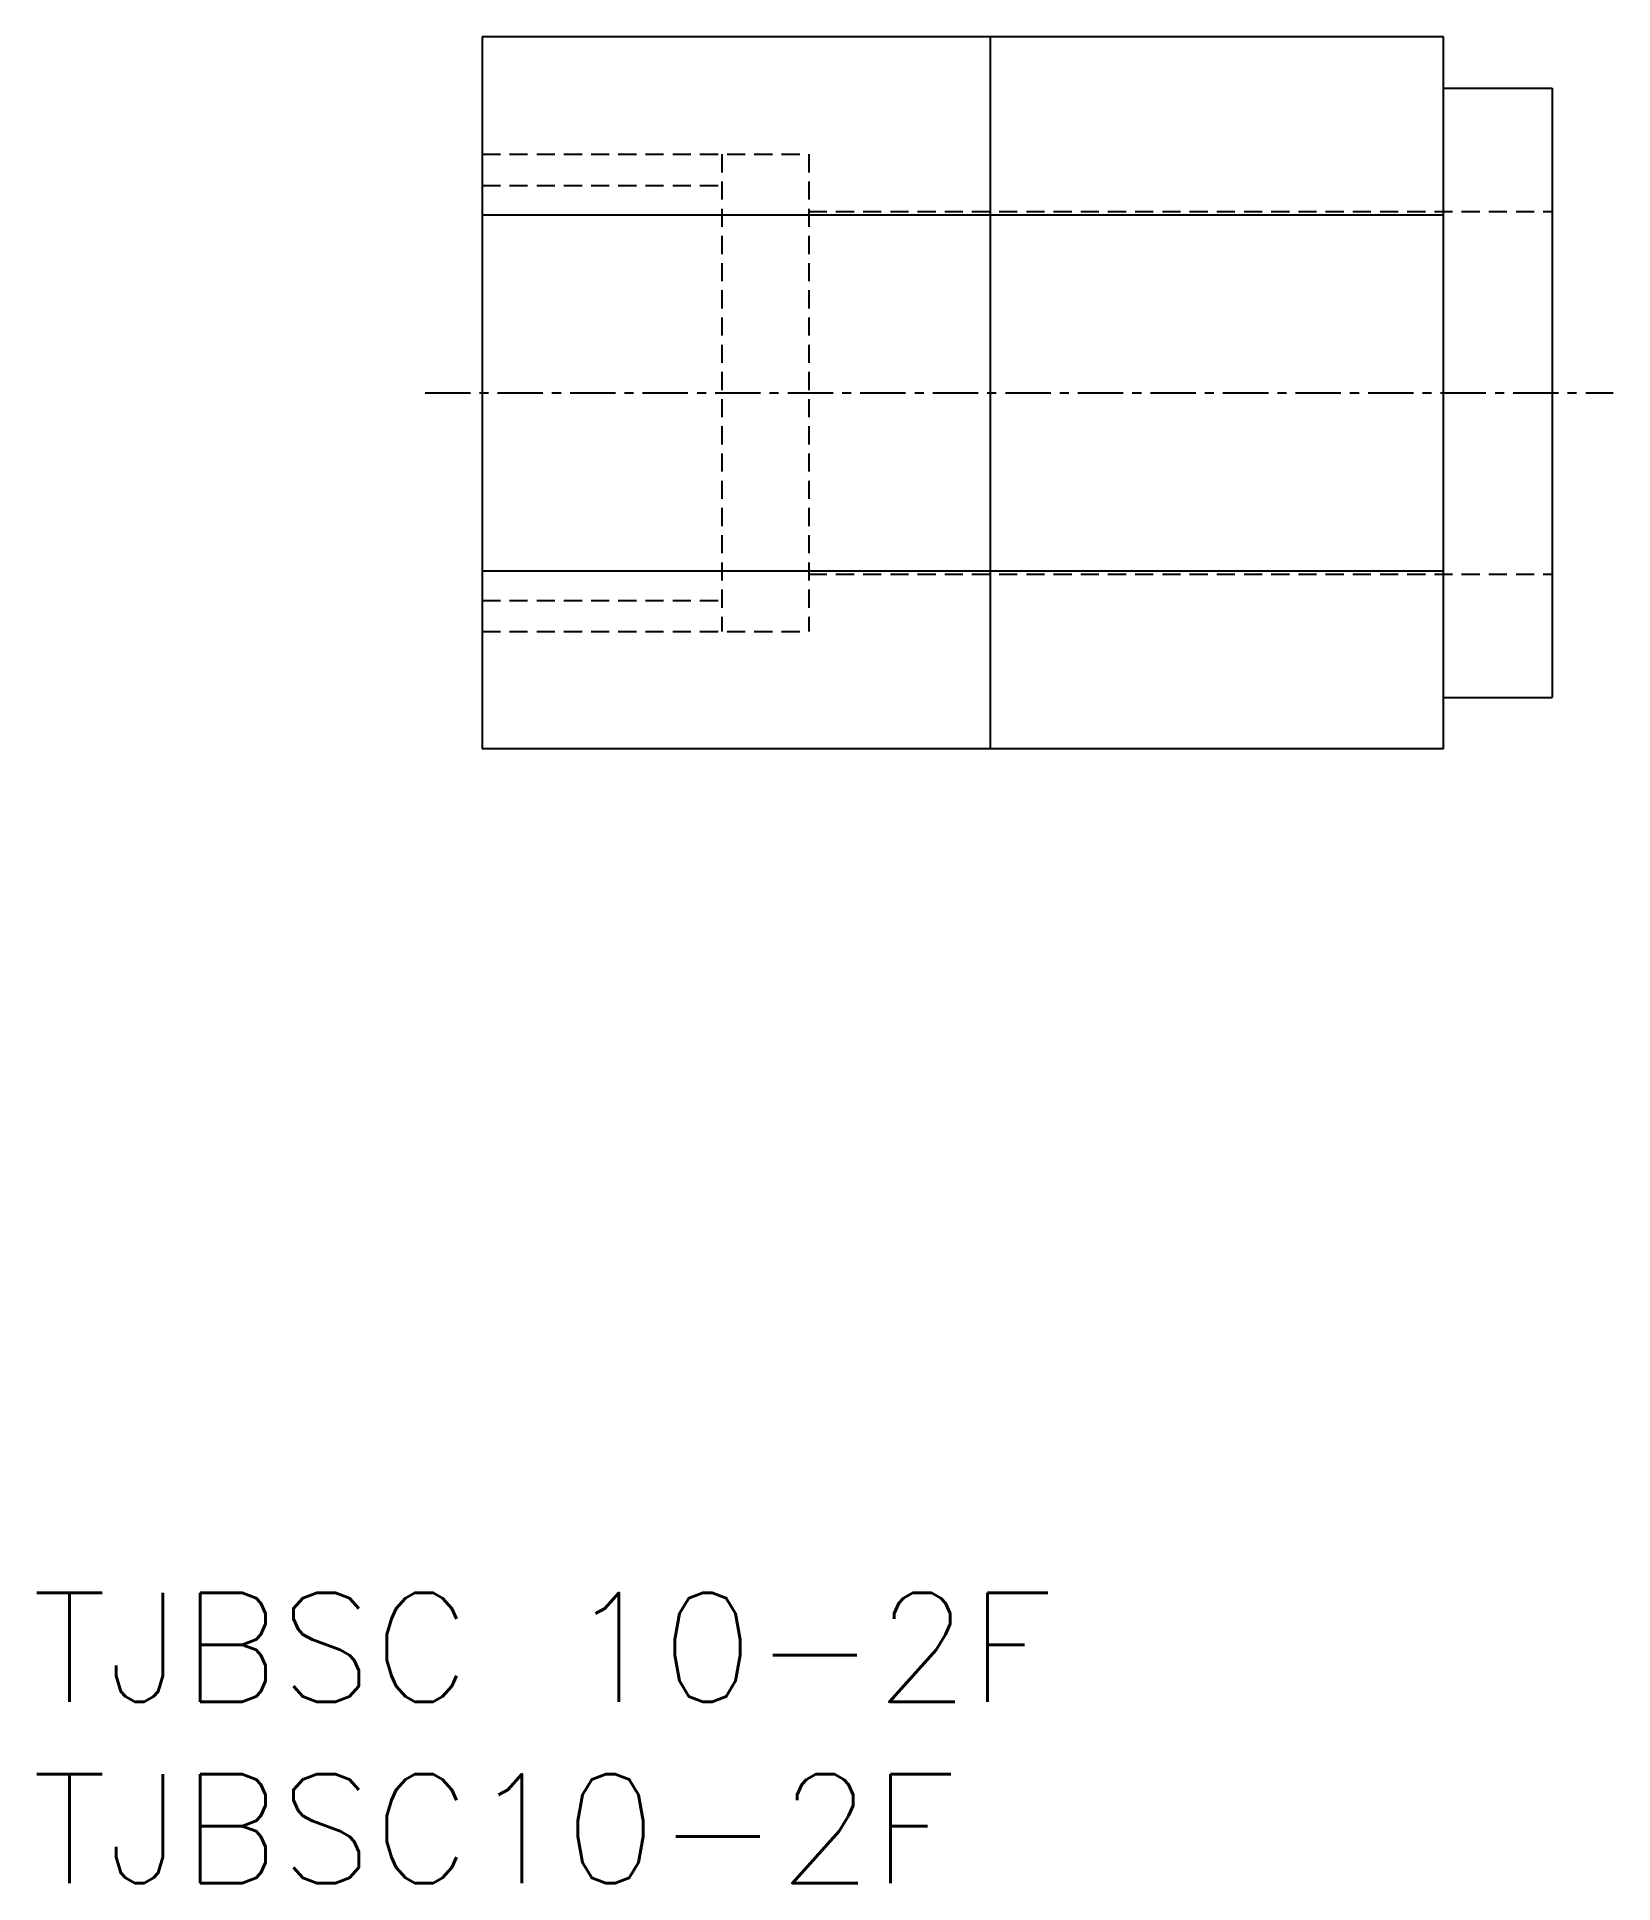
# Model space of a CAD drawing. Extents: x 0.1 to 43.6, y 0 to 50.9.
import ezdxf

# ---------------------------------------------------------------- set-up
doc = ezdxf.new("R2010")
doc.units = 0
doc.linetypes.add('CENTER', pattern=[2, 1.25, -0.25, 0.25, -0.25])
doc.linetypes.add('DASHED', pattern=[0.75, 0.5, -0.25])
doc.layers.get('0').update_dxf_attribs({"linetype": 'CONTINUOUS'})
doc.layers.add('CENTER', color=1, linetype='CENTER')
doc.styles.get("Standard").update_dxf_attribs({"font": 'txt.shx'})

# ---------------------------------------------------------------- blocks, each defined once
blk = doc.blocks.new('*U4')
at = {"color": 7, "linetype": 'CONTINUOUS'}
blk.add_text('TJBSC10-2F', height=3, dxfattribs=at).set_placement((0, 0))
blk = doc.blocks.new('*U5')
at = {"color": 7, "linetype": 'CONTINUOUS'}
blk.add_text('TJBSC 10-2F', height=3, dxfattribs=at).set_placement((0, 5))

msp = doc.modelspace()

# ---------------------------------------------------------------- linework, layer by layer
at = {"color": 7, "linetype": 'CONTINUOUS'}
for p, q in [((38.907, 50.899), (12.407, 50.899)), ((12.407, 50.899), (12.407, 31.269)), ((26.407, 50.899), (26.407, 31.269)), ((38.907, 31.269), (38.907, 50.899)), ((38.907, 49.484), (41.907, 49.484)), ((41.907, 49.484), (41.907, 32.684)), ((12.407, 45.992), (38.907, 45.992)), ((12.407, 36.177), (38.907, 36.177)), ((38.907, 32.684), (41.907, 32.684)), ((38.907, 31.269), (12.407, 31.269))]:
    msp.add_line(p, q, dxfattribs=at)
at = {"color": 3, "linetype": 'DASHED'}
for p, q in [((12.407, 47.663), (21.407, 47.663)), ((19.007, 47.663), (19.007, 34.506)), ((21.407, 47.663), (21.407, 34.506)), ((12.407, 46.807), (19.007, 46.807)), ((21.407, 46.084), (41.907, 46.084)), ((21.407, 36.084), (41.907, 36.084)), ((12.407, 35.362), (19.007, 35.362)), ((12.407, 34.506), (21.407, 34.506))]:
    msp.add_line(p, q, dxfattribs=at)
at = {"layer": 'CENTER', "color": 1, "linetype": 'CENTER'}
msp.add_line((10.828, 41.084), (43.582, 41.084), dxfattribs=at)

# ---------------------------------------------------------------- block references
at = {"color": 7, "linetype": 'CONTINUOUS'}
for name in ['*U5', '*U4']:
    msp.add_blockref(name, (0, 0), dxfattribs=at)

doc.saveas('drawing.dxf')
